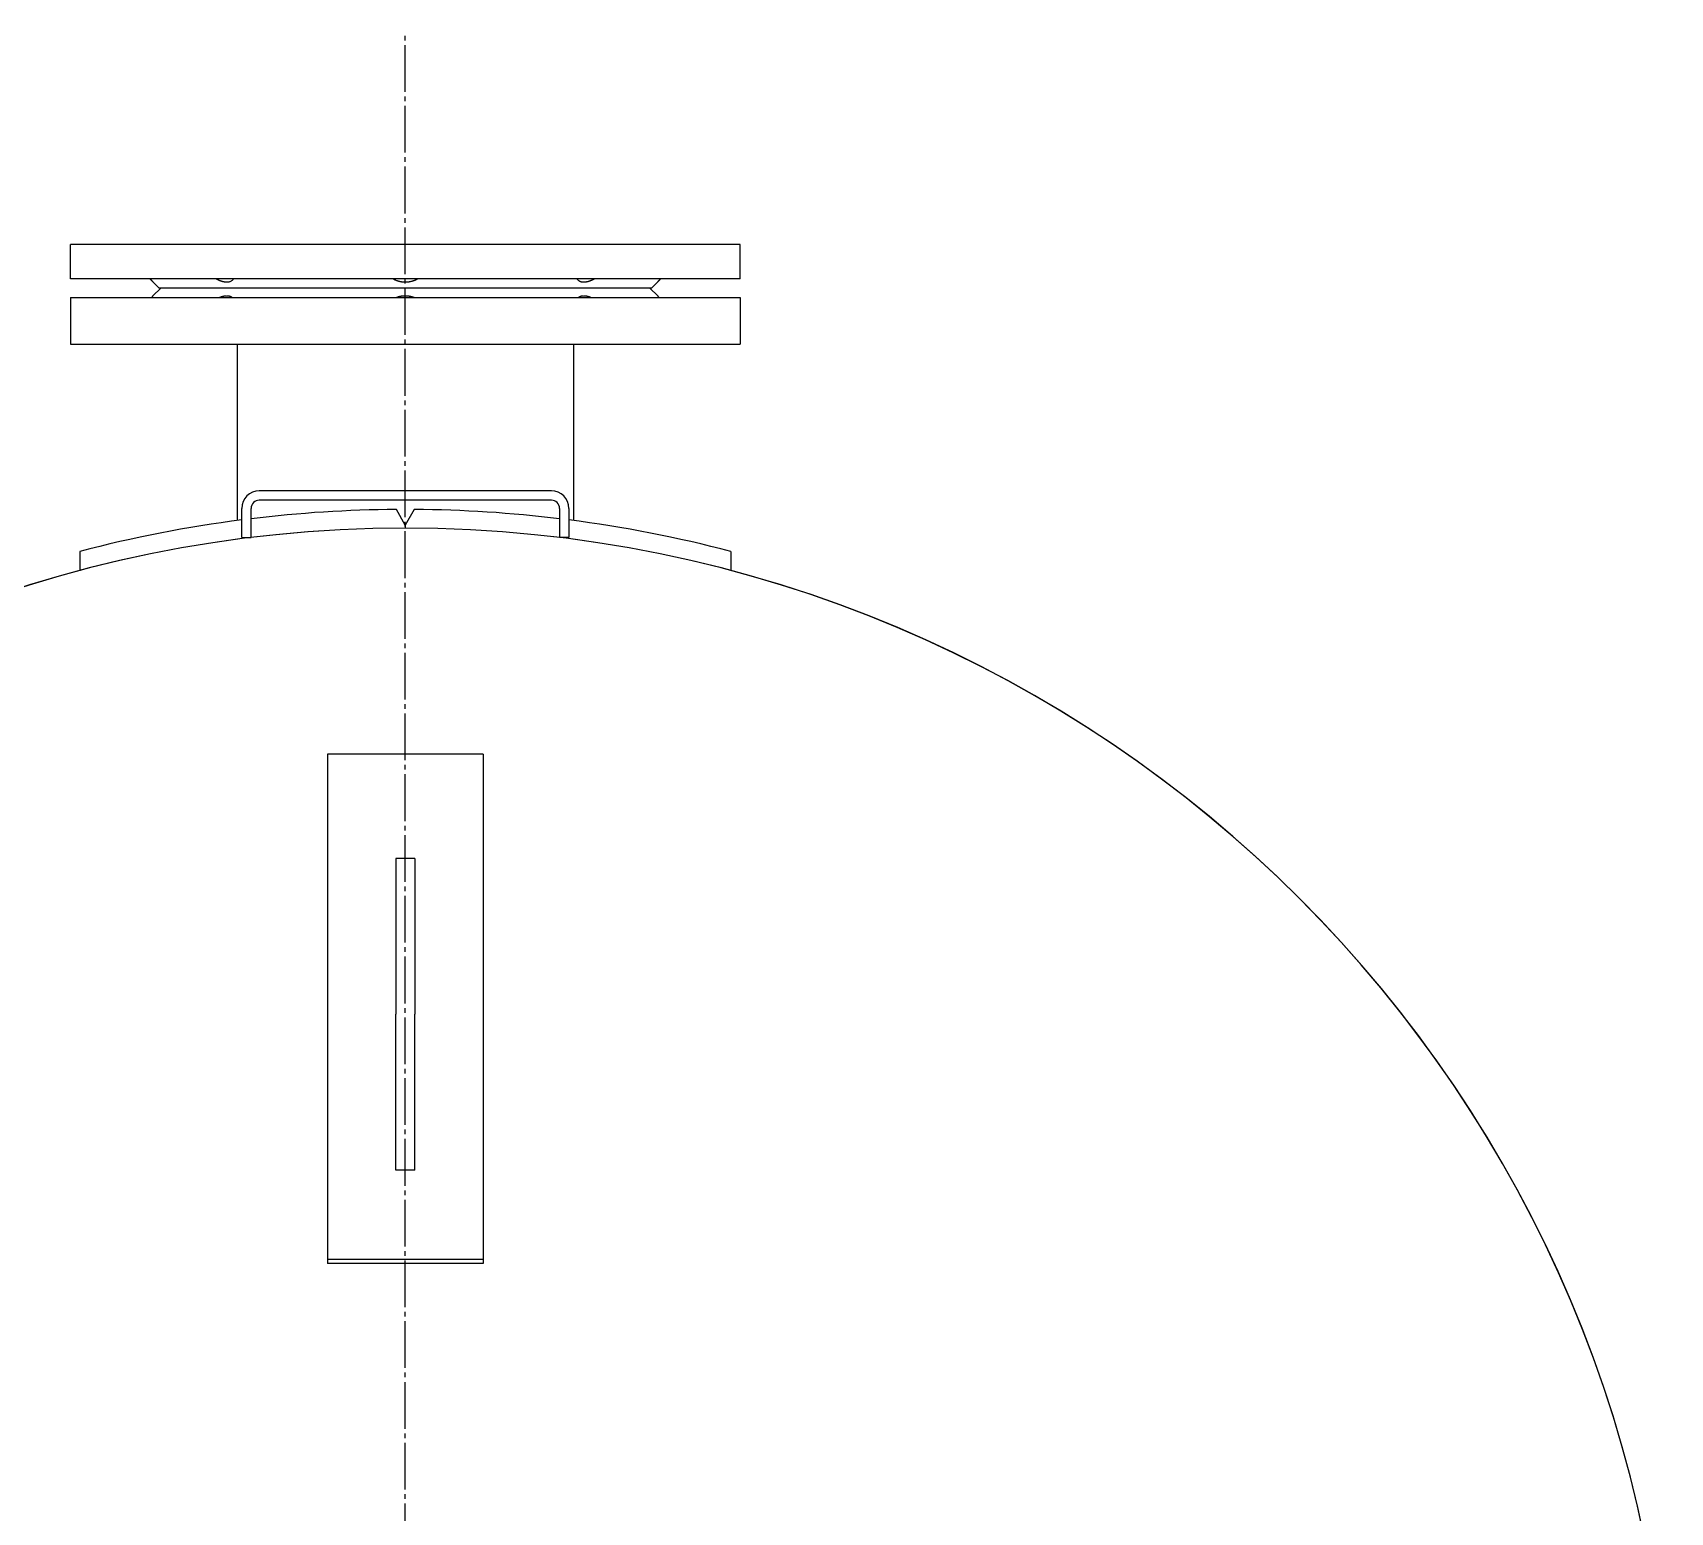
# Model space of a CAD drawing. Header units: millimetres. Extents: x 3795014 to 4300160, y 3869364 to 4016788.
# Drawn here: x 3867968 to 3868494, y 4008722 to 4009196 of the extents above; entities that cross this region are included whole.
import ezdxf

# ---------------------------------------------------------------- set-up
doc = ezdxf.new("R2010")
doc.units = ezdxf.units.MM
doc.linetypes.add('K5LT_AXLED', pattern=[19.5, 15, -1.5, 1.5, -1.5])
doc.linetypes.add('K5LT_BASIC', pattern=[0])
doc.layers.add('Системный слой', color=7, linetype='Continuous')

msp = doc.modelspace()

# ---------------------------------------------------------------- linework, layer by layer
at = {"layer": 'Системный слой', "linetype": 'K5LT_AXLED'}
msp.add_line((3868088.05, 4008631.33), (3868088.05, 4009196.3), dxfattribs=at)
msp.add_line((3868088.05, 4008631.33), (3868088.05, 4009196.3), dxfattribs=at)
msp.add_line((3868088.05, 4008631.33), (3868088.05, 4009196.3), dxfattribs=at)
at = {"layer": 'Системный слой', "linetype": 'K5LT_BASIC'}
for p, q in [((3867980.55, 4009117.33), (3867980.55, 4009128.33)), ((3868012.03, 4009128.33), (3867980.55, 4009128.33)), ((3867980.55, 4009117.33), (3867980.55, 4009128.33)), ((3868012.03, 4009128.33), (3867980.55, 4009128.33)), ((3867980.55, 4009117.33), (3867980.55, 4009128.33)), ((3868012.03, 4009128.33), (3867980.55, 4009128.33)), ((3868195.55, 4009128.33), (3868012.03, 4009128.33)), ((3868195.55, 4009128.33), (3868012.03, 4009128.33)), ((3868195.55, 4009128.33), (3868012.03, 4009128.33)), ((3868195.55, 4009117.33), (3868195.55, 4009128.33)), ((3868195.55, 4009117.33), (3868195.55, 4009128.33)), ((3868195.55, 4009117.33), (3868195.55, 4009128.33)), ((3868012.03, 4009117.33), (3867980.55, 4009117.33)), ((3868012.03, 4009117.33), (3867980.55, 4009117.33)), ((3868012.03, 4009117.33), (3867980.55, 4009117.33)), ((3868009.05, 4009114.33), (3868007.05, 4009116.33)), ((3868009.05, 4009114.33), (3868007.05, 4009116.33)), ((3868009.05, 4009114.33), (3868007.05, 4009116.33)), ((3868009.55, 4009114.33), (3868007.05, 4009111.83)), ((3868009.55, 4009114.33), (3868007.05, 4009111.83)), ((3868009.55, 4009114.33), (3868007.05, 4009111.83)), ((3868032.19, 4009114.33), (3868009.05, 4009114.33)), ((3868032.19, 4009114.33), (3868009.05, 4009114.33)), ((3868032.19, 4009114.33), (3868009.05, 4009114.33)), ((3868195.55, 4009117.33), (3868012.03, 4009117.33)), ((3868195.55, 4009117.33), (3868012.03, 4009117.33)), ((3868195.55, 4009117.33), (3868012.03, 4009117.33)), ((3868167.05, 4009114.33), (3868032.19, 4009114.33)), ((3868167.05, 4009114.33), (3868032.19, 4009114.33)), ((3868167.05, 4009114.33), (3868032.19, 4009114.33)), ((3868166.55, 4009114.33), (3868169.05, 4009111.83)), ((3868166.55, 4009114.33), (3868169.05, 4009111.83)), ((3868166.55, 4009114.33), (3868169.05, 4009111.83)), ((3868167.05, 4009114.33), (3868169.05, 4009116.33)), ((3868167.05, 4009114.33), (3868169.05, 4009116.33)), ((3868167.05, 4009114.33), (3868169.05, 4009116.33)), ((3867980.55, 4009111.33), (3868195.55, 4009111.33)), ((3867980.55, 4009111.33), (3867980.55, 4009096.33)), ((3867980.55, 4009111.33), (3868195.55, 4009111.33)), ((3867980.55, 4009111.33), (3867980.55, 4009096.33)), ((3867980.55, 4009111.33), (3868195.55, 4009111.33)), ((3867980.55, 4009111.33), (3867980.55, 4009096.33)), ((3868195.55, 4009111.33), (3868195.55, 4009096.33)), ((3868195.55, 4009111.33), (3868195.55, 4009096.33)), ((3868195.55, 4009111.33), (3868195.55, 4009096.33)), ((3867980.55, 4009096.33), (3868195.55, 4009096.33)), ((3867980.55, 4009096.33), (3868195.55, 4009096.33)), ((3867980.55, 4009096.33), (3868195.55, 4009096.33)), ((3868034.05, 4009096.33), (3868034.05, 4009039.77)), ((3868034.05, 4009096.33), (3868034.05, 4009039.77)), ((3868034.05, 4009096.33), (3868034.05, 4009039.77)), ((3868142.05, 4009096.33), (3868142.05, 4009039.77)), ((3868142.05, 4009096.33), (3868142.05, 4009039.77)), ((3868142.05, 4009096.33), (3868142.05, 4009039.77)), ((3868134.92, 4009049.3), (3868041.18, 4009049.3)), ((3868134.92, 4009049.3), (3868041.18, 4009049.3)), ((3868134.92, 4009049.3), (3868041.18, 4009049.3)), ((3868134.92, 4009046.3), (3868041.18, 4009046.3)), ((3868134.92, 4009046.3), (3868041.18, 4009046.3)), ((3868134.92, 4009046.3), (3868041.18, 4009046.3)), ((3868035.55, 4009034.3), (3868035.55, 4009043.67)), ((3868035.55, 4009034.3), (3868035.55, 4009043.67)), ((3868035.55, 4009034.3), (3868035.55, 4009043.67)), ((3868038.55, 4009034.3), (3868038.55, 4009043.67)), ((3868038.55, 4009034.3), (3868038.55, 4009043.67)), ((3868038.55, 4009034.3), (3868038.55, 4009043.67)), ((3868088.05, 4009038.33), (3868085.17, 4009043.32)), ((3868088.05, 4009038.33), (3868085.17, 4009043.32)), ((3868088.05, 4009038.33), (3868085.17, 4009043.32)), ((3868090.93, 4009043.32), (3868088.05, 4009038.33)), ((3868090.93, 4009043.32), (3868088.05, 4009038.33)), ((3868090.93, 4009043.32), (3868088.05, 4009038.33)), ((3868137.55, 4009043.67), (3868137.55, 4009034.3)), ((3868137.55, 4009043.67), (3868137.55, 4009034.3)), ((3868137.55, 4009043.67), (3868137.55, 4009034.3)), ((3868140.55, 4009043.67), (3868140.55, 4009034.3)), ((3868140.55, 4009043.67), (3868140.55, 4009034.3)), ((3868140.55, 4009043.67), (3868140.55, 4009034.3)), ((3868035.55, 4009034.3), (3868038.55, 4009034.3)), ((3868035.55, 4009034.3), (3868038.55, 4009034.3)), ((3868035.55, 4009034.3), (3868038.55, 4009034.3)), ((3868088.05, 4009038.33), (3868088.05, 4009037.33)), ((3868088.05, 4009038.33), (3868088.05, 4009037.33)), ((3868088.05, 4009038.33), (3868088.05, 4009037.33)), ((3868088.05, 4009038.33), (3868088.05, 4009037.33)), ((3868088.05, 4009038.33), (3868088.05, 4009037.33)), ((3868088.05, 4009038.33), (3868088.05, 4009037.33)), ((3868140.55, 4009034.3), (3868137.55, 4009034.3)), ((3868140.55, 4009034.3), (3868137.55, 4009034.3)), ((3868140.55, 4009034.3), (3868137.55, 4009034.3)), ((3867983.55, 4009029.85), (3867983.55, 4009023.65)), ((3867983.55, 4009029.85), (3867983.55, 4009023.65)), ((3867983.55, 4009029.85), (3867983.55, 4009023.65)), ((3868192.55, 4009029.85), (3868192.55, 4009023.65)), ((3868192.55, 4009029.85), (3868192.55, 4009023.65)), ((3868192.55, 4009029.85), (3868192.55, 4009023.65)), ((3868113.05, 4008964.79), (3868063.05, 4008964.79)), ((3868063.05, 4008964.79), (3868063.05, 4008802.69)), ((3868113.05, 4008964.79), (3868063.05, 4008964.79)), ((3868063.05, 4008964.79), (3868063.05, 4008802.69)), ((3868113.05, 4008964.79), (3868063.05, 4008964.79)), ((3868063.05, 4008964.79), (3868063.05, 4008802.69)), ((3868113.05, 4008964.79), (3868113.05, 4008802.69)), ((3868113.05, 4008964.79), (3868113.05, 4008802.69)), ((3868113.05, 4008964.79), (3868113.05, 4008802.69)), ((3868085.05, 4008931.33), (3868085.05, 4008882.33)), ((3868091.05, 4008931.33), (3868085.05, 4008931.33)), ((3868085.05, 4008931.33), (3868085.05, 4008882.33)), ((3868091.05, 4008931.33), (3868085.05, 4008931.33)), ((3868085.05, 4008931.33), (3868085.05, 4008882.33)), ((3868091.05, 4008931.33), (3868085.05, 4008931.33)), ((3868091.05, 4008931.33), (3868091.05, 4008882.33)), ((3868091.05, 4008931.33), (3868091.05, 4008882.33)), ((3868091.05, 4008931.33), (3868091.05, 4008882.33)), ((3868085.05, 4008882.33), (3868085.05, 4008881.33)), ((3868085.05, 4008882.33), (3868085.05, 4008881.33)), ((3868085.05, 4008882.33), (3868085.05, 4008881.33)), ((3868091.05, 4008882.33), (3868091.05, 4008881.33)), ((3868091.05, 4008882.33), (3868091.05, 4008881.33)), ((3868091.05, 4008882.33), (3868091.05, 4008881.33)), ((3868085.05, 4008831.33), (3868085.05, 4008881.33)), ((3868085.05, 4008831.33), (3868085.05, 4008881.33)), ((3868085.05, 4008831.33), (3868085.05, 4008881.33)), ((3868091.05, 4008831.33), (3868091.05, 4008881.33)), ((3868091.05, 4008831.33), (3868091.05, 4008881.33)), ((3868091.05, 4008831.33), (3868091.05, 4008881.33)), ((3868091.05, 4008831.33), (3868085.05, 4008831.33)), ((3868091.05, 4008831.33), (3868085.05, 4008831.33)), ((3868091.05, 4008831.33), (3868085.05, 4008831.33)), ((3868113.05, 4008802.69), (3868063.05, 4008802.69)), ((3868063.05, 4008802.69), (3868063.05, 4008801.33)), ((3868113.05, 4008802.69), (3868063.05, 4008802.69)), ((3868063.05, 4008802.69), (3868063.05, 4008801.33)), ((3868113.05, 4008802.69), (3868063.05, 4008802.69)), ((3868063.05, 4008802.69), (3868063.05, 4008801.33)), ((3868113.05, 4008801.33), (3868063.05, 4008801.33)), ((3868113.05, 4008801.33), (3868063.05, 4008801.33)), ((3868113.05, 4008801.33), (3868063.05, 4008801.33)), ((3868113.05, 4008802.69), (3868113.05, 4008801.33)), ((3868113.05, 4008802.69), (3868113.05, 4008801.33)), ((3868113.05, 4008802.69), (3868113.05, 4008801.33))]:
    msp.add_line(p, q, dxfattribs=at)
for centre, radius, start, end in [((3868041.18, 4009043.67), 5.63, 90, 180), ((3868041.18, 4009043.67), 5.63, 90, 180), ((3868041.18, 4009043.67), 5.63, 90, 180), ((3868041.18, 4009043.67), 2.63, 90, 180), ((3868041.18, 4009043.67), 2.63, 90, 180), ((3868041.18, 4009043.67), 2.63, 90, 180), ((3868134.92, 4009043.67), 5.63, 0, 90), ((3868134.92, 4009043.67), 5.63, 0, 90), ((3868134.92, 4009043.67), 5.63, 0, 90), ((3868134.92, 4009043.67), 2.63, 0, 90), ((3868134.92, 4009043.67), 2.63, 0, 90), ((3868134.92, 4009043.67), 2.63, 0, 90), ((3868088.05, 4008631.33), 412, 97.3209, 104.6931), ((3868088.05, 4008631.33), 412, 97.3209, 104.6931), ((3868088.05, 4008631.33), 412, 97.3209, 104.6931), ((3868088.05, 4008631.33), 412, 90.4006, 96.9005), ((3868088.05, 4008631.33), 412, 90.4006, 96.9005), ((3868088.05, 4008631.33), 412, 90.4006, 96.9005), ((3868088.05, 4008631.33), 412, 83.0995, 89.5994), ((3868088.05, 4008631.33), 412, 83.0995, 89.5994), ((3868088.05, 4008631.33), 412, 83.0995, 89.5994), ((3868088.05, 4008631.33), 412, 75.3069, 82.6791), ((3868088.05, 4008631.33), 412, 75.3069, 82.6791), ((3868088.05, 4008631.33), 412, 75.3069, 82.6791), ((3868088.05, 4008631.33), 406, 90, 180), ((3868088.05, 4008631.33), 406, 270.1432, 269.8568), ((3868088.05, 4008631.33), 406, 90, 180), ((3868088.05, 4008631.33), 406, 270.1432, 269.8568), ((3868088.05, 4008631.33), 406, 90, 180), ((3868088.05, 4008631.33), 406, 270.1432, 269.8568), ((3868088.05, 4008631.33), 406, 0, 90), ((3868088.05, 4008631.33), 406, 0, 90), ((3868088.05, 4008631.33), 406, 0, 90)]:
    msp.add_arc(centre, radius, start, end, dxfattribs=at)
for points, knots in [([(3868006.14, 4009117.33), (3868006.21, 4009117.26), (3868006.32, 4009117.13), (3868006.47, 4009116.97), (3868006.57, 4009116.85), (3868006.66, 4009116.76), (3868006.72, 4009116.69), (3868006.78, 4009116.63), (3868006.83, 4009116.57), (3868006.88, 4009116.51), (3868006.93, 4009116.46), (3868006.96, 4009116.42), (3868007, 4009116.39), (3868007.02, 4009116.36), (3868007.04, 4009116.34), (3868007.05, 4009116.33), (3868007.05, 4009116.33), (3868007.05, 4009116.33)], [0, 0, 0, 0, 2.070458, 3.887251, 5.355307, 6.470189, 7.443031, 8.473457, 9.434259, 10.56706, 11.602931, 12.709375, 13.743512, 14.861212, 15.937161, 16.995159, 18, 18, 18, 18]), ([(3868007.05, 4009116.33), (3868007.05, 4009116.33), (3868007.04, 4009116.33), (3868007.03, 4009116.35), (3868007.01, 4009116.38), (3868006.98, 4009116.4), (3868006.95, 4009116.44), (3868006.91, 4009116.48), (3868006.86, 4009116.54), (3868006.81, 4009116.6), (3868006.74, 4009116.66), (3868006.68, 4009116.74), (3868006.61, 4009116.81), (3868006.55, 4009116.88), (3868006.49, 4009116.94), (3868006.44, 4009117), (3868006.38, 4009117.06), (3868006.33, 4009117.13), (3868006.27, 4009117.19), (3868006.21, 4009117.26), (3868006.16, 4009117.3), (3868006.14, 4009117.33)], [0, 0, 0, 0, 2.181994, 3.424646, 4.637388, 5.887186, 7.140958, 8.438361, 9.666689, 11.064242, 12.384876, 13.755335, 14.928139, 16.018214, 16.966434, 17.820434, 18.665002, 19.500138, 20.312192, 21.14548, 22, 22, 22, 22]), ([(3868006.14, 4009117.33), (3868006.21, 4009117.26), (3868006.32, 4009117.13), (3868006.47, 4009116.97), (3868006.57, 4009116.85), (3868006.66, 4009116.76), (3868006.72, 4009116.69), (3868006.78, 4009116.63), (3868006.83, 4009116.57), (3868006.88, 4009116.51), (3868006.93, 4009116.46), (3868006.96, 4009116.42), (3868007, 4009116.39), (3868007.02, 4009116.36), (3868007.04, 4009116.34), (3868007.05, 4009116.33), (3868007.05, 4009116.33), (3868007.05, 4009116.33)], [0, 0, 0, 0, 2.070458, 3.887251, 5.355307, 6.470189, 7.443031, 8.473457, 9.434259, 10.56706, 11.602931, 12.709375, 13.743512, 14.861212, 15.937161, 16.995159, 18, 18, 18, 18]), ([(3868007.05, 4009116.33), (3868007.05, 4009116.33), (3868007.04, 4009116.33), (3868007.03, 4009116.35), (3868007.01, 4009116.38), (3868006.98, 4009116.4), (3868006.95, 4009116.44), (3868006.91, 4009116.48), (3868006.86, 4009116.54), (3868006.81, 4009116.6), (3868006.74, 4009116.66), (3868006.68, 4009116.74), (3868006.61, 4009116.81), (3868006.55, 4009116.88), (3868006.49, 4009116.94), (3868006.44, 4009117), (3868006.38, 4009117.06), (3868006.33, 4009117.13), (3868006.27, 4009117.19), (3868006.21, 4009117.26), (3868006.16, 4009117.3), (3868006.14, 4009117.33)], [0, 0, 0, 0, 2.181994, 3.424646, 4.637388, 5.887186, 7.140958, 8.438361, 9.666689, 11.064242, 12.384876, 13.755335, 14.928139, 16.018214, 16.966434, 17.820434, 18.665002, 19.500138, 20.312192, 21.14548, 22, 22, 22, 22]), ([(3868006.14, 4009117.33), (3868006.21, 4009117.26), (3868006.32, 4009117.13), (3868006.47, 4009116.97), (3868006.57, 4009116.85), (3868006.66, 4009116.76), (3868006.72, 4009116.69), (3868006.78, 4009116.63), (3868006.83, 4009116.57), (3868006.88, 4009116.51), (3868006.93, 4009116.46), (3868006.96, 4009116.42), (3868007, 4009116.39), (3868007.02, 4009116.36), (3868007.04, 4009116.34), (3868007.05, 4009116.33), (3868007.05, 4009116.33), (3868007.05, 4009116.33)], [0, 0, 0, 0, 2.070458, 3.887251, 5.355307, 6.470189, 7.443031, 8.473457, 9.434259, 10.56706, 11.602931, 12.709375, 13.743512, 14.861212, 15.937161, 16.995159, 18, 18, 18, 18]), ([(3868007.05, 4009116.33), (3868007.05, 4009116.33), (3868007.04, 4009116.33), (3868007.03, 4009116.35), (3868007.01, 4009116.38), (3868006.98, 4009116.4), (3868006.95, 4009116.44), (3868006.91, 4009116.48), (3868006.86, 4009116.54), (3868006.81, 4009116.6), (3868006.74, 4009116.66), (3868006.68, 4009116.74), (3868006.61, 4009116.81), (3868006.55, 4009116.88), (3868006.49, 4009116.94), (3868006.44, 4009117), (3868006.38, 4009117.06), (3868006.33, 4009117.13), (3868006.27, 4009117.19), (3868006.21, 4009117.26), (3868006.16, 4009117.3), (3868006.14, 4009117.33)], [0, 0, 0, 0, 2.181994, 3.424646, 4.637388, 5.887186, 7.140958, 8.438361, 9.666689, 11.064242, 12.384876, 13.755335, 14.928139, 16.018214, 16.966434, 17.820434, 18.665002, 19.500138, 20.312192, 21.14548, 22, 22, 22, 22]), ([(3868027.35, 4009117.33), (3868027.41, 4009117.3), (3868027.53, 4009117.25), (3868027.69, 4009117.18), (3868027.82, 4009117.12), (3868027.94, 4009117.07), (3868028.05, 4009117.02), (3868028.16, 4009116.97), (3868028.28, 4009116.91), (3868028.39, 4009116.86), (3868028.49, 4009116.82), (3868028.59, 4009116.78), (3868028.7, 4009116.74), (3868028.83, 4009116.69), (3868028.98, 4009116.64), (3868029.13, 4009116.6), (3868029.3, 4009116.55), (3868029.49, 4009116.5), (3868029.7, 4009116.45), (3868029.89, 4009116.41), (3868030.08, 4009116.38), (3868030.26, 4009116.36), (3868030.41, 4009116.34), (3868030.54, 4009116.33), (3868030.66, 4009116.33), (3868030.73, 4009116.33), (3868030.77, 4009116.33)], [0, 0, 0, 0, 1.365876, 2.55269, 3.560443, 4.329031, 5.14469, 6.028471, 6.959204, 7.829715, 8.567265, 9.269195, 10.07572, 11.145967, 12.308658, 13.467293, 14.630972, 16.237244, 17.886765, 19.525086, 20.994087, 22.572541, 23.921969, 25.034059, 25.967939, 27, 27, 27, 27]), ([(3868027.35, 4009117.33), (3868027.41, 4009117.3), (3868027.53, 4009117.25), (3868027.69, 4009117.18), (3868027.82, 4009117.12), (3868027.94, 4009117.07), (3868028.05, 4009117.02), (3868028.16, 4009116.97), (3868028.28, 4009116.91), (3868028.39, 4009116.86), (3868028.49, 4009116.82), (3868028.59, 4009116.78), (3868028.7, 4009116.74), (3868028.83, 4009116.69), (3868028.98, 4009116.64), (3868029.13, 4009116.6), (3868029.3, 4009116.55), (3868029.49, 4009116.5), (3868029.7, 4009116.45), (3868029.89, 4009116.41), (3868030.08, 4009116.38), (3868030.26, 4009116.36), (3868030.41, 4009116.34), (3868030.54, 4009116.33), (3868030.66, 4009116.33), (3868030.73, 4009116.33), (3868030.77, 4009116.33)], [0, 0, 0, 0, 1.365876, 2.55269, 3.560443, 4.329031, 5.14469, 6.028471, 6.959204, 7.829715, 8.567265, 9.269195, 10.07572, 11.145967, 12.308658, 13.467293, 14.630972, 16.237244, 17.886765, 19.525086, 20.994087, 22.572541, 23.921969, 25.034059, 25.967939, 27, 27, 27, 27]), ([(3868027.35, 4009117.33), (3868027.41, 4009117.3), (3868027.53, 4009117.25), (3868027.69, 4009117.18), (3868027.82, 4009117.12), (3868027.94, 4009117.07), (3868028.05, 4009117.02), (3868028.16, 4009116.97), (3868028.28, 4009116.91), (3868028.39, 4009116.86), (3868028.49, 4009116.82), (3868028.59, 4009116.78), (3868028.7, 4009116.74), (3868028.83, 4009116.69), (3868028.98, 4009116.64), (3868029.13, 4009116.6), (3868029.3, 4009116.55), (3868029.49, 4009116.5), (3868029.7, 4009116.45), (3868029.89, 4009116.41), (3868030.08, 4009116.38), (3868030.26, 4009116.36), (3868030.41, 4009116.34), (3868030.54, 4009116.33), (3868030.66, 4009116.33), (3868030.73, 4009116.33), (3868030.77, 4009116.33)], [0, 0, 0, 0, 1.365876, 2.55269, 3.560443, 4.329031, 5.14469, 6.028471, 6.959204, 7.829715, 8.567265, 9.269195, 10.07572, 11.145967, 12.308658, 13.467293, 14.630972, 16.237244, 17.886765, 19.525086, 20.994087, 22.572541, 23.921969, 25.034059, 25.967939, 27, 27, 27, 27]), ([(3868030.77, 4009116.33), (3868031, 4009116.33), (3868031.32, 4009116.36), (3868031.73, 4009116.46), (3868032.08, 4009116.59), (3868032.4, 4009116.78), (3868032.68, 4009117.03), (3868032.84, 4009117.22), (3868032.91, 4009117.33)], [0, 0, 0, 0, 2.000482, 3.052904, 4.451253, 6.047996, 7.337485, 9, 9, 9, 9]), ([(3868030.77, 4009116.33), (3868031, 4009116.33), (3868031.32, 4009116.36), (3868031.73, 4009116.46), (3868032.08, 4009116.59), (3868032.4, 4009116.78), (3868032.68, 4009117.03), (3868032.84, 4009117.22), (3868032.91, 4009117.33)], [0, 0, 0, 0, 2.000482, 3.052904, 4.451253, 6.047996, 7.337485, 9, 9, 9, 9]), ([(3868030.77, 4009116.33), (3868031, 4009116.33), (3868031.32, 4009116.36), (3868031.73, 4009116.46), (3868032.08, 4009116.59), (3868032.4, 4009116.78), (3868032.68, 4009117.03), (3868032.84, 4009117.22), (3868032.91, 4009117.33)], [0, 0, 0, 0, 2.000482, 3.052904, 4.451253, 6.047996, 7.337485, 9, 9, 9, 9]), ([(3868084.11, 4009117.33), (3868084.25, 4009117.26), (3868084.5, 4009117.13), (3868084.86, 4009116.97), (3868085.16, 4009116.85), (3868085.41, 4009116.76), (3868085.64, 4009116.69), (3868085.85, 4009116.63), (3868086.09, 4009116.57), (3868086.32, 4009116.51), (3868086.57, 4009116.46), (3868086.81, 4009116.42), (3868087.06, 4009116.39), (3868087.31, 4009116.36), (3868087.56, 4009116.34), (3868087.8, 4009116.33), (3868088.03, 4009116.33), (3868088.25, 4009116.33), (3868088.48, 4009116.34), (3868088.7, 4009116.35), (3868088.94, 4009116.38), (3868089.17, 4009116.4), (3868089.41, 4009116.44), (3868089.64, 4009116.48), (3868089.89, 4009116.54), (3868090.13, 4009116.6), (3868090.37, 4009116.66), (3868090.6, 4009116.74), (3868090.81, 4009116.81), (3868091, 4009116.88), (3868091.16, 4009116.94), (3868091.31, 4009117), (3868091.45, 4009117.06), (3868091.58, 4009117.13), (3868091.72, 4009117.19), (3868091.85, 4009117.26), (3868091.94, 4009117.3), (3868091.98, 4009117.33)], [0, 0, 0, 0, 2.188392, 4.108668, 5.660344, 6.83873, 7.866985, 8.956105, 9.971634, 11.168959, 12.263833, 13.4333, 14.526342, 15.707705, 16.84494, 17.963202, 18.949214, 19.965032, 20.907221, 21.978992, 23.024967, 24.102902, 25.184265, 26.303258, 27.362675, 28.568047, 29.707077, 30.889081, 31.900609, 32.840785, 33.658613, 34.395177, 35.123606, 35.843901, 36.544287, 37.262987, 38, 38, 38, 38]), ([(3868084.11, 4009117.33), (3868084.25, 4009117.26), (3868084.5, 4009117.13), (3868084.86, 4009116.97), (3868085.16, 4009116.85), (3868085.41, 4009116.76), (3868085.64, 4009116.69), (3868085.85, 4009116.63), (3868086.09, 4009116.57), (3868086.32, 4009116.51), (3868086.57, 4009116.46), (3868086.81, 4009116.42), (3868087.06, 4009116.39), (3868087.31, 4009116.36), (3868087.56, 4009116.34), (3868087.8, 4009116.33), (3868088.03, 4009116.33), (3868088.25, 4009116.33), (3868088.48, 4009116.34), (3868088.7, 4009116.35), (3868088.94, 4009116.38), (3868089.17, 4009116.4), (3868089.41, 4009116.44), (3868089.64, 4009116.48), (3868089.89, 4009116.54), (3868090.13, 4009116.6), (3868090.37, 4009116.66), (3868090.6, 4009116.74), (3868090.81, 4009116.81), (3868091, 4009116.88), (3868091.16, 4009116.94), (3868091.31, 4009117), (3868091.45, 4009117.06), (3868091.58, 4009117.13), (3868091.72, 4009117.19), (3868091.85, 4009117.26), (3868091.94, 4009117.3), (3868091.98, 4009117.33)], [0, 0, 0, 0, 2.188392, 4.108668, 5.660344, 6.83873, 7.866985, 8.956105, 9.971634, 11.168959, 12.263833, 13.4333, 14.526342, 15.707705, 16.84494, 17.963202, 18.949214, 19.965032, 20.907221, 21.978992, 23.024967, 24.102902, 25.184265, 26.303258, 27.362675, 28.568047, 29.707077, 30.889081, 31.900609, 32.840785, 33.658613, 34.395177, 35.123606, 35.843901, 36.544287, 37.262987, 38, 38, 38, 38]), ([(3868084.11, 4009117.33), (3868084.25, 4009117.26), (3868084.5, 4009117.13), (3868084.86, 4009116.97), (3868085.16, 4009116.85), (3868085.41, 4009116.76), (3868085.64, 4009116.69), (3868085.85, 4009116.63), (3868086.09, 4009116.57), (3868086.32, 4009116.51), (3868086.57, 4009116.46), (3868086.81, 4009116.42), (3868087.06, 4009116.39), (3868087.31, 4009116.36), (3868087.56, 4009116.34), (3868087.8, 4009116.33), (3868088.03, 4009116.33), (3868088.25, 4009116.33), (3868088.48, 4009116.34), (3868088.7, 4009116.35), (3868088.94, 4009116.38), (3868089.17, 4009116.4), (3868089.41, 4009116.44), (3868089.64, 4009116.48), (3868089.89, 4009116.54), (3868090.13, 4009116.6), (3868090.37, 4009116.66), (3868090.6, 4009116.74), (3868090.81, 4009116.81), (3868091, 4009116.88), (3868091.16, 4009116.94), (3868091.31, 4009117), (3868091.45, 4009117.06), (3868091.58, 4009117.13), (3868091.72, 4009117.19), (3868091.85, 4009117.26), (3868091.94, 4009117.3), (3868091.98, 4009117.33)], [0, 0, 0, 0, 2.188392, 4.108668, 5.660344, 6.83873, 7.866985, 8.956105, 9.971634, 11.168959, 12.263833, 13.4333, 14.526342, 15.707705, 16.84494, 17.963202, 18.949214, 19.965032, 20.907221, 21.978992, 23.024967, 24.102902, 25.184265, 26.303258, 27.362675, 28.568047, 29.707077, 30.889081, 31.900609, 32.840785, 33.658613, 34.395177, 35.123606, 35.843901, 36.544287, 37.262987, 38, 38, 38, 38]), ([(3868143.18, 4009117.33), (3868143.23, 4009117.26), (3868143.32, 4009117.14), (3868143.46, 4009116.99), (3868143.58, 4009116.88), (3868143.69, 4009116.79), (3868143.8, 4009116.73), (3868143.9, 4009116.66), (3868143.99, 4009116.61), (3868144.13, 4009116.55), (3868144.29, 4009116.48), (3868144.47, 4009116.43), (3868144.6, 4009116.4), (3868144.74, 4009116.37), (3868144.89, 4009116.35), (3868145.05, 4009116.34), (3868145.22, 4009116.33), (3868145.38, 4009116.33), (3868145.54, 4009116.33), (3868145.71, 4009116.34), (3868145.9, 4009116.36), (3868146.1, 4009116.39), (3868146.31, 4009116.43), (3868146.5, 4009116.47), (3868146.69, 4009116.52), (3868146.89, 4009116.57), (3868147.08, 4009116.63), (3868147.27, 4009116.7), (3868147.46, 4009116.76), (3868147.64, 4009116.83), (3868147.82, 4009116.9), (3868147.97, 4009116.96), (3868148.11, 4009117.02), (3868148.24, 4009117.09), (3868148.39, 4009117.16), (3868148.53, 4009117.22), (3868148.65, 4009117.28), (3868148.72, 4009117.31), (3868148.75, 4009117.33)], [0, 0, 0, 0, 2.098266, 3.933787, 5.40939, 6.508009, 7.584179, 8.569468, 9.488069, 10.248193, 12.375705, 13.494139, 14.411445, 15.450371, 16.557566, 17.661301, 18.861363, 19.93129, 20.901493, 21.88384, 23.067005, 24.360459, 25.578174, 26.691721, 27.752769, 28.874556, 29.953197, 31.064416, 31.988426, 33.037857, 34.009517, 34.874159, 35.49531, 36.297489, 37.070225, 37.92784, 38.491193, 39, 39, 39, 39]), ([(3868143.18, 4009117.33), (3868143.23, 4009117.26), (3868143.32, 4009117.14), (3868143.46, 4009116.99), (3868143.58, 4009116.88), (3868143.69, 4009116.79), (3868143.8, 4009116.73), (3868143.9, 4009116.66), (3868143.99, 4009116.61), (3868144.13, 4009116.55), (3868144.29, 4009116.48), (3868144.47, 4009116.43), (3868144.6, 4009116.4), (3868144.74, 4009116.37), (3868144.89, 4009116.35), (3868145.05, 4009116.34), (3868145.22, 4009116.33), (3868145.38, 4009116.33), (3868145.54, 4009116.33), (3868145.71, 4009116.34), (3868145.9, 4009116.36), (3868146.1, 4009116.39), (3868146.31, 4009116.43), (3868146.5, 4009116.47), (3868146.69, 4009116.52), (3868146.89, 4009116.57), (3868147.08, 4009116.63), (3868147.27, 4009116.7), (3868147.46, 4009116.76), (3868147.64, 4009116.83), (3868147.82, 4009116.9), (3868147.97, 4009116.96), (3868148.11, 4009117.02), (3868148.24, 4009117.09), (3868148.39, 4009117.16), (3868148.53, 4009117.22), (3868148.65, 4009117.28), (3868148.72, 4009117.31), (3868148.75, 4009117.33)], [0, 0, 0, 0, 2.098266, 3.933787, 5.40939, 6.508009, 7.584179, 8.569468, 9.488069, 10.248193, 12.375705, 13.494139, 14.411445, 15.450371, 16.557566, 17.661301, 18.861363, 19.93129, 20.901493, 21.88384, 23.067005, 24.360459, 25.578174, 26.691721, 27.752769, 28.874556, 29.953197, 31.064416, 31.988426, 33.037857, 34.009517, 34.874159, 35.49531, 36.297489, 37.070225, 37.92784, 38.491193, 39, 39, 39, 39]), ([(3868143.18, 4009117.33), (3868143.23, 4009117.26), (3868143.32, 4009117.14), (3868143.46, 4009116.99), (3868143.58, 4009116.88), (3868143.69, 4009116.79), (3868143.8, 4009116.73), (3868143.9, 4009116.66), (3868143.99, 4009116.61), (3868144.13, 4009116.55), (3868144.29, 4009116.48), (3868144.47, 4009116.43), (3868144.6, 4009116.4), (3868144.74, 4009116.37), (3868144.89, 4009116.35), (3868145.05, 4009116.34), (3868145.22, 4009116.33), (3868145.38, 4009116.33), (3868145.54, 4009116.33), (3868145.71, 4009116.34), (3868145.9, 4009116.36), (3868146.1, 4009116.39), (3868146.31, 4009116.43), (3868146.5, 4009116.47), (3868146.69, 4009116.52), (3868146.89, 4009116.57), (3868147.08, 4009116.63), (3868147.27, 4009116.7), (3868147.46, 4009116.76), (3868147.64, 4009116.83), (3868147.82, 4009116.9), (3868147.97, 4009116.96), (3868148.11, 4009117.02), (3868148.24, 4009117.09), (3868148.39, 4009117.16), (3868148.53, 4009117.22), (3868148.65, 4009117.28), (3868148.72, 4009117.31), (3868148.75, 4009117.33)], [0, 0, 0, 0, 2.098266, 3.933787, 5.40939, 6.508009, 7.584179, 8.569468, 9.488069, 10.248193, 12.375705, 13.494139, 14.411445, 15.450371, 16.557566, 17.661301, 18.861363, 19.93129, 20.901493, 21.88384, 23.067005, 24.360459, 25.578174, 26.691721, 27.752769, 28.874556, 29.953197, 31.064416, 31.988426, 33.037857, 34.009517, 34.874159, 35.49531, 36.297489, 37.070225, 37.92784, 38.491193, 39, 39, 39, 39]), ([(3868169.95, 4009117.33), (3868169.89, 4009117.26), (3868169.77, 4009117.13), (3868169.63, 4009116.97), (3868169.52, 4009116.85), (3868169.44, 4009116.76), (3868169.38, 4009116.69), (3868169.32, 4009116.63), (3868169.26, 4009116.57), (3868169.21, 4009116.51), (3868169.17, 4009116.46), (3868169.13, 4009116.42), (3868169.1, 4009116.39), (3868169.08, 4009116.36), (3868169.06, 4009116.34), (3868169.05, 4009116.33), (3868169.05, 4009116.33), (3868169.05, 4009116.33)], [0, 0, 0, 0, 2.070458, 3.887251, 5.355307, 6.470189, 7.443031, 8.473457, 9.434259, 10.56706, 11.602931, 12.709375, 13.743512, 14.861212, 15.937161, 16.995159, 18, 18, 18, 18]), ([(3868169.05, 4009116.33), (3868169.05, 4009116.33), (3868169.05, 4009116.33), (3868169.07, 4009116.35), (3868169.09, 4009116.38), (3868169.12, 4009116.4), (3868169.15, 4009116.44), (3868169.19, 4009116.48), (3868169.24, 4009116.54), (3868169.29, 4009116.6), (3868169.35, 4009116.66), (3868169.42, 4009116.74), (3868169.48, 4009116.81), (3868169.54, 4009116.88), (3868169.6, 4009116.94), (3868169.66, 4009117), (3868169.71, 4009117.06), (3868169.77, 4009117.13), (3868169.83, 4009117.19), (3868169.89, 4009117.26), (3868169.93, 4009117.3), (3868169.95, 4009117.33)], [0, 0, 0, 0, 2.181994, 3.424646, 4.637388, 5.887186, 7.140958, 8.438361, 9.666689, 11.064242, 12.384876, 13.755335, 14.928139, 16.018214, 16.966434, 17.820434, 18.665002, 19.500138, 20.312192, 21.14548, 22, 22, 22, 22]), ([(3868169.95, 4009117.33), (3868169.89, 4009117.26), (3868169.77, 4009117.13), (3868169.63, 4009116.97), (3868169.52, 4009116.85), (3868169.44, 4009116.76), (3868169.38, 4009116.69), (3868169.32, 4009116.63), (3868169.26, 4009116.57), (3868169.21, 4009116.51), (3868169.17, 4009116.46), (3868169.13, 4009116.42), (3868169.1, 4009116.39), (3868169.08, 4009116.36), (3868169.06, 4009116.34), (3868169.05, 4009116.33), (3868169.05, 4009116.33), (3868169.05, 4009116.33)], [0, 0, 0, 0, 2.070458, 3.887251, 5.355307, 6.470189, 7.443031, 8.473457, 9.434259, 10.56706, 11.602931, 12.709375, 13.743512, 14.861212, 15.937161, 16.995159, 18, 18, 18, 18]), ([(3868169.05, 4009116.33), (3868169.05, 4009116.33), (3868169.05, 4009116.33), (3868169.07, 4009116.35), (3868169.09, 4009116.38), (3868169.12, 4009116.4), (3868169.15, 4009116.44), (3868169.19, 4009116.48), (3868169.24, 4009116.54), (3868169.29, 4009116.6), (3868169.35, 4009116.66), (3868169.42, 4009116.74), (3868169.48, 4009116.81), (3868169.54, 4009116.88), (3868169.6, 4009116.94), (3868169.66, 4009117), (3868169.71, 4009117.06), (3868169.77, 4009117.13), (3868169.83, 4009117.19), (3868169.89, 4009117.26), (3868169.93, 4009117.3), (3868169.95, 4009117.33)], [0, 0, 0, 0, 2.181994, 3.424646, 4.637388, 5.887186, 7.140958, 8.438361, 9.666689, 11.064242, 12.384876, 13.755335, 14.928139, 16.018214, 16.966434, 17.820434, 18.665002, 19.500138, 20.312192, 21.14548, 22, 22, 22, 22]), ([(3868169.95, 4009117.33), (3868169.89, 4009117.26), (3868169.77, 4009117.13), (3868169.63, 4009116.97), (3868169.52, 4009116.85), (3868169.44, 4009116.76), (3868169.38, 4009116.69), (3868169.32, 4009116.63), (3868169.26, 4009116.57), (3868169.21, 4009116.51), (3868169.17, 4009116.46), (3868169.13, 4009116.42), (3868169.1, 4009116.39), (3868169.08, 4009116.36), (3868169.06, 4009116.34), (3868169.05, 4009116.33), (3868169.05, 4009116.33), (3868169.05, 4009116.33)], [0, 0, 0, 0, 2.070458, 3.887251, 5.355307, 6.470189, 7.443031, 8.473457, 9.434259, 10.56706, 11.602931, 12.709375, 13.743512, 14.861212, 15.937161, 16.995159, 18, 18, 18, 18]), ([(3868169.05, 4009116.33), (3868169.05, 4009116.33), (3868169.05, 4009116.33), (3868169.07, 4009116.35), (3868169.09, 4009116.38), (3868169.12, 4009116.4), (3868169.15, 4009116.44), (3868169.19, 4009116.48), (3868169.24, 4009116.54), (3868169.29, 4009116.6), (3868169.35, 4009116.66), (3868169.42, 4009116.74), (3868169.48, 4009116.81), (3868169.54, 4009116.88), (3868169.6, 4009116.94), (3868169.66, 4009117), (3868169.71, 4009117.06), (3868169.77, 4009117.13), (3868169.83, 4009117.19), (3868169.89, 4009117.26), (3868169.93, 4009117.3), (3868169.95, 4009117.33)], [0, 0, 0, 0, 2.181994, 3.424646, 4.637388, 5.887186, 7.140958, 8.438361, 9.666689, 11.064242, 12.384876, 13.755335, 14.928139, 16.018214, 16.966434, 17.820434, 18.665002, 19.500138, 20.312192, 21.14548, 22, 22, 22, 22]), ([(3868006.6, 4009111.33), (3868006.66, 4009111.4), (3868006.78, 4009111.53), (3868006.92, 4009111.68), (3868007.01, 4009111.79), (3868007.05, 4009111.82), (3868007.05, 4009111.83), (3868007.05, 4009111.83)], [0, 0, 0, 0, 1.88131, 3.618802, 5.451667, 7.618352, 8, 8, 8, 8]), ([(3868006.6, 4009111.33), (3868006.66, 4009111.4), (3868006.78, 4009111.53), (3868006.92, 4009111.68), (3868007.01, 4009111.79), (3868007.05, 4009111.82), (3868007.05, 4009111.83), (3868007.05, 4009111.83)], [0, 0, 0, 0, 1.88131, 3.618802, 5.451667, 7.618352, 8, 8, 8, 8]), ([(3868006.6, 4009111.33), (3868006.66, 4009111.4), (3868006.78, 4009111.53), (3868006.92, 4009111.68), (3868007.01, 4009111.79), (3868007.05, 4009111.82), (3868007.05, 4009111.83), (3868007.05, 4009111.83)], [0, 0, 0, 0, 1.88131, 3.618802, 5.451667, 7.618352, 8, 8, 8, 8]), ([(3868032.44, 4009111.33), (3868032.4, 4009111.36), (3868032.33, 4009111.41), (3868032.22, 4009111.48), (3868032.11, 4009111.54), (3868032.02, 4009111.58), (3868031.92, 4009111.62), (3868031.82, 4009111.66), (3868031.71, 4009111.7), (3868031.59, 4009111.73), (3868031.45, 4009111.76), (3868031.3, 4009111.79), (3868031.13, 4009111.81), (3868030.96, 4009111.82), (3868030.78, 4009111.83), (3868030.58, 4009111.82), (3868030.39, 4009111.81), (3868030.22, 4009111.79), (3868030.06, 4009111.77), (3868029.89, 4009111.74), (3868029.69, 4009111.7), (3868029.47, 4009111.65), (3868029.23, 4009111.59), (3868028.98, 4009111.51), (3868028.72, 4009111.42), (3868028.55, 4009111.36), (3868028.46, 4009111.33)], [0, 0, 0, 0, 1.271072, 2.389063, 3.353973, 4.165781, 4.977569, 5.858401, 6.789532, 7.71127, 8.790364, 9.903001, 11.108874, 12.238353, 13.474154, 14.779943, 15.980113, 17.034525, 17.95163, 18.942103, 20.145634, 21.381738, 22.689199, 24.187931, 25.671544, 27, 27, 27, 27]), ([(3868032.44, 4009111.33), (3868032.4, 4009111.36), (3868032.33, 4009111.41), (3868032.22, 4009111.48), (3868032.11, 4009111.54), (3868032.02, 4009111.58), (3868031.92, 4009111.62), (3868031.82, 4009111.66), (3868031.71, 4009111.7), (3868031.59, 4009111.73), (3868031.45, 4009111.76), (3868031.3, 4009111.79), (3868031.13, 4009111.81), (3868030.96, 4009111.82), (3868030.78, 4009111.83), (3868030.58, 4009111.82), (3868030.39, 4009111.81), (3868030.22, 4009111.79), (3868030.06, 4009111.77), (3868029.89, 4009111.74), (3868029.69, 4009111.7), (3868029.47, 4009111.65), (3868029.23, 4009111.59), (3868028.98, 4009111.51), (3868028.72, 4009111.42), (3868028.55, 4009111.36), (3868028.46, 4009111.33)], [0, 0, 0, 0, 1.271072, 2.389063, 3.353973, 4.165781, 4.977569, 5.858401, 6.789532, 7.71127, 8.790364, 9.903001, 11.108874, 12.238353, 13.474154, 14.779943, 15.980113, 17.034525, 17.95163, 18.942103, 20.145634, 21.381738, 22.689199, 24.187931, 25.671544, 27, 27, 27, 27]), ([(3868032.44, 4009111.33), (3868032.4, 4009111.36), (3868032.33, 4009111.41), (3868032.22, 4009111.48), (3868032.11, 4009111.54), (3868032.02, 4009111.58), (3868031.92, 4009111.62), (3868031.82, 4009111.66), (3868031.71, 4009111.7), (3868031.59, 4009111.73), (3868031.45, 4009111.76), (3868031.3, 4009111.79), (3868031.13, 4009111.81), (3868030.96, 4009111.82), (3868030.78, 4009111.83), (3868030.58, 4009111.82), (3868030.39, 4009111.81), (3868030.22, 4009111.79), (3868030.06, 4009111.77), (3868029.89, 4009111.74), (3868029.69, 4009111.7), (3868029.47, 4009111.65), (3868029.23, 4009111.59), (3868028.98, 4009111.51), (3868028.72, 4009111.42), (3868028.55, 4009111.36), (3868028.46, 4009111.33)], [0, 0, 0, 0, 1.271072, 2.389063, 3.353973, 4.165781, 4.977569, 5.858401, 6.789532, 7.71127, 8.790364, 9.903001, 11.108874, 12.238353, 13.474154, 14.779943, 15.980113, 17.034525, 17.95163, 18.942103, 20.145634, 21.381738, 22.689199, 24.187931, 25.671544, 27, 27, 27, 27]), ([(3868090.86, 4009111.33), (3868090.78, 4009111.36), (3868090.62, 4009111.41), (3868090.4, 4009111.48), (3868090.21, 4009111.54), (3868090.03, 4009111.58), (3868089.86, 4009111.62), (3868089.68, 4009111.66), (3868089.49, 4009111.7), (3868089.28, 4009111.73), (3868089.06, 4009111.76), (3868088.82, 4009111.79), (3868088.57, 4009111.81), (3868088.32, 4009111.82), (3868088.05, 4009111.83), (3868087.78, 4009111.82), (3868087.53, 4009111.81), (3868087.3, 4009111.79), (3868087.09, 4009111.77), (3868086.87, 4009111.74), (3868086.63, 4009111.7), (3868086.36, 4009111.65), (3868086.08, 4009111.59), (3868085.79, 4009111.51), (3868085.51, 4009111.42), (3868085.32, 4009111.36), (3868085.23, 4009111.33)], [0, 0, 0, 0, 1.271072, 2.389063, 3.353973, 4.165781, 4.977569, 5.858401, 6.789532, 7.71127, 8.790364, 9.903001, 11.108874, 12.238353, 13.474154, 14.779943, 15.980113, 17.034525, 17.95163, 18.942103, 20.145634, 21.381738, 22.689199, 24.187931, 25.671544, 27, 27, 27, 27]), ([(3868090.86, 4009111.33), (3868090.78, 4009111.36), (3868090.62, 4009111.41), (3868090.4, 4009111.48), (3868090.21, 4009111.54), (3868090.03, 4009111.58), (3868089.86, 4009111.62), (3868089.68, 4009111.66), (3868089.49, 4009111.7), (3868089.28, 4009111.73), (3868089.06, 4009111.76), (3868088.82, 4009111.79), (3868088.57, 4009111.81), (3868088.32, 4009111.82), (3868088.05, 4009111.83), (3868087.78, 4009111.82), (3868087.53, 4009111.81), (3868087.3, 4009111.79), (3868087.09, 4009111.77), (3868086.87, 4009111.74), (3868086.63, 4009111.7), (3868086.36, 4009111.65), (3868086.08, 4009111.59), (3868085.79, 4009111.51), (3868085.51, 4009111.42), (3868085.32, 4009111.36), (3868085.23, 4009111.33)], [0, 0, 0, 0, 1.271072, 2.389063, 3.353973, 4.165781, 4.977569, 5.858401, 6.789532, 7.71127, 8.790364, 9.903001, 11.108874, 12.238353, 13.474154, 14.779943, 15.980113, 17.034525, 17.95163, 18.942103, 20.145634, 21.381738, 22.689199, 24.187931, 25.671544, 27, 27, 27, 27]), ([(3868090.86, 4009111.33), (3868090.78, 4009111.36), (3868090.62, 4009111.41), (3868090.4, 4009111.48), (3868090.21, 4009111.54), (3868090.03, 4009111.58), (3868089.86, 4009111.62), (3868089.68, 4009111.66), (3868089.49, 4009111.7), (3868089.28, 4009111.73), (3868089.06, 4009111.76), (3868088.82, 4009111.79), (3868088.57, 4009111.81), (3868088.32, 4009111.82), (3868088.05, 4009111.83), (3868087.78, 4009111.82), (3868087.53, 4009111.81), (3868087.3, 4009111.79), (3868087.09, 4009111.77), (3868086.87, 4009111.74), (3868086.63, 4009111.7), (3868086.36, 4009111.65), (3868086.08, 4009111.59), (3868085.79, 4009111.51), (3868085.51, 4009111.42), (3868085.32, 4009111.36), (3868085.23, 4009111.33)], [0, 0, 0, 0, 1.271072, 2.389063, 3.353973, 4.165781, 4.977569, 5.858401, 6.789532, 7.71127, 8.790364, 9.903001, 11.108874, 12.238353, 13.474154, 14.779943, 15.980113, 17.034525, 17.95163, 18.942103, 20.145634, 21.381738, 22.689199, 24.187931, 25.671544, 27, 27, 27, 27]), ([(3868147.63, 4009111.33), (3868147.56, 4009111.36), (3868147.41, 4009111.41), (3868147.21, 4009111.48), (3868147.04, 4009111.54), (3868146.88, 4009111.58), (3868146.73, 4009111.62), (3868146.58, 4009111.66), (3868146.42, 4009111.7), (3868146.26, 4009111.73), (3868146.08, 4009111.76), (3868145.89, 4009111.79), (3868145.7, 4009111.81), (3868145.51, 4009111.82), (3868145.33, 4009111.83), (3868145.14, 4009111.82), (3868144.97, 4009111.81), (3868144.82, 4009111.79), (3868144.68, 4009111.77), (3868144.54, 4009111.74), (3868144.4, 4009111.7), (3868144.24, 4009111.65), (3868144.09, 4009111.59), (3868143.93, 4009111.51), (3868143.78, 4009111.42), (3868143.69, 4009111.36), (3868143.65, 4009111.33)], [0, 0, 0, 0, 1.271072, 2.389063, 3.353973, 4.165781, 4.977569, 5.858401, 6.789532, 7.71127, 8.790364, 9.903001, 11.108874, 12.238353, 13.474154, 14.779943, 15.980113, 17.034525, 17.95163, 18.942103, 20.145634, 21.381738, 22.689199, 24.187931, 25.671544, 27, 27, 27, 27]), ([(3868147.63, 4009111.33), (3868147.56, 4009111.36), (3868147.41, 4009111.41), (3868147.21, 4009111.48), (3868147.04, 4009111.54), (3868146.88, 4009111.58), (3868146.73, 4009111.62), (3868146.58, 4009111.66), (3868146.42, 4009111.7), (3868146.26, 4009111.73), (3868146.08, 4009111.76), (3868145.89, 4009111.79), (3868145.7, 4009111.81), (3868145.51, 4009111.82), (3868145.33, 4009111.83), (3868145.14, 4009111.82), (3868144.97, 4009111.81), (3868144.82, 4009111.79), (3868144.68, 4009111.77), (3868144.54, 4009111.74), (3868144.4, 4009111.7), (3868144.24, 4009111.65), (3868144.09, 4009111.59), (3868143.93, 4009111.51), (3868143.78, 4009111.42), (3868143.69, 4009111.36), (3868143.65, 4009111.33)], [0, 0, 0, 0, 1.271072, 2.389063, 3.353973, 4.165781, 4.977569, 5.858401, 6.789532, 7.71127, 8.790364, 9.903001, 11.108874, 12.238353, 13.474154, 14.779943, 15.980113, 17.034525, 17.95163, 18.942103, 20.145634, 21.381738, 22.689199, 24.187931, 25.671544, 27, 27, 27, 27]), ([(3868147.63, 4009111.33), (3868147.56, 4009111.36), (3868147.41, 4009111.41), (3868147.21, 4009111.48), (3868147.04, 4009111.54), (3868146.88, 4009111.58), (3868146.73, 4009111.62), (3868146.58, 4009111.66), (3868146.42, 4009111.7), (3868146.26, 4009111.73), (3868146.08, 4009111.76), (3868145.89, 4009111.79), (3868145.7, 4009111.81), (3868145.51, 4009111.82), (3868145.33, 4009111.83), (3868145.14, 4009111.82), (3868144.97, 4009111.81), (3868144.82, 4009111.79), (3868144.68, 4009111.77), (3868144.54, 4009111.74), (3868144.4, 4009111.7), (3868144.24, 4009111.65), (3868144.09, 4009111.59), (3868143.93, 4009111.51), (3868143.78, 4009111.42), (3868143.69, 4009111.36), (3868143.65, 4009111.33)], [0, 0, 0, 0, 1.271072, 2.389063, 3.353973, 4.165781, 4.977569, 5.858401, 6.789532, 7.71127, 8.790364, 9.903001, 11.108874, 12.238353, 13.474154, 14.779943, 15.980113, 17.034525, 17.95163, 18.942103, 20.145634, 21.381738, 22.689199, 24.187931, 25.671544, 27, 27, 27, 27]), ([(3868169.05, 4009111.83), (3868169.05, 4009111.83), (3868169.07, 4009111.81), (3868169.15, 4009111.72), (3868169.28, 4009111.57), (3868169.41, 4009111.43), (3868169.5, 4009111.33)], [0, 0, 0, 0, 1.674306, 3.446078, 4.794746, 7, 7, 7, 7]), ([(3868169.05, 4009111.83), (3868169.05, 4009111.83), (3868169.07, 4009111.81), (3868169.15, 4009111.72), (3868169.28, 4009111.57), (3868169.41, 4009111.43), (3868169.5, 4009111.33)], [0, 0, 0, 0, 1.674306, 3.446078, 4.794746, 7, 7, 7, 7]), ([(3868169.05, 4009111.83), (3868169.05, 4009111.83), (3868169.07, 4009111.81), (3868169.15, 4009111.72), (3868169.28, 4009111.57), (3868169.41, 4009111.43), (3868169.5, 4009111.33)], [0, 0, 0, 0, 1.674306, 3.446078, 4.794746, 7, 7, 7, 7])]:
    msp.add_open_spline(points, degree=3, knots=knots, dxfattribs=at)

doc.saveas('drawing.dxf')
